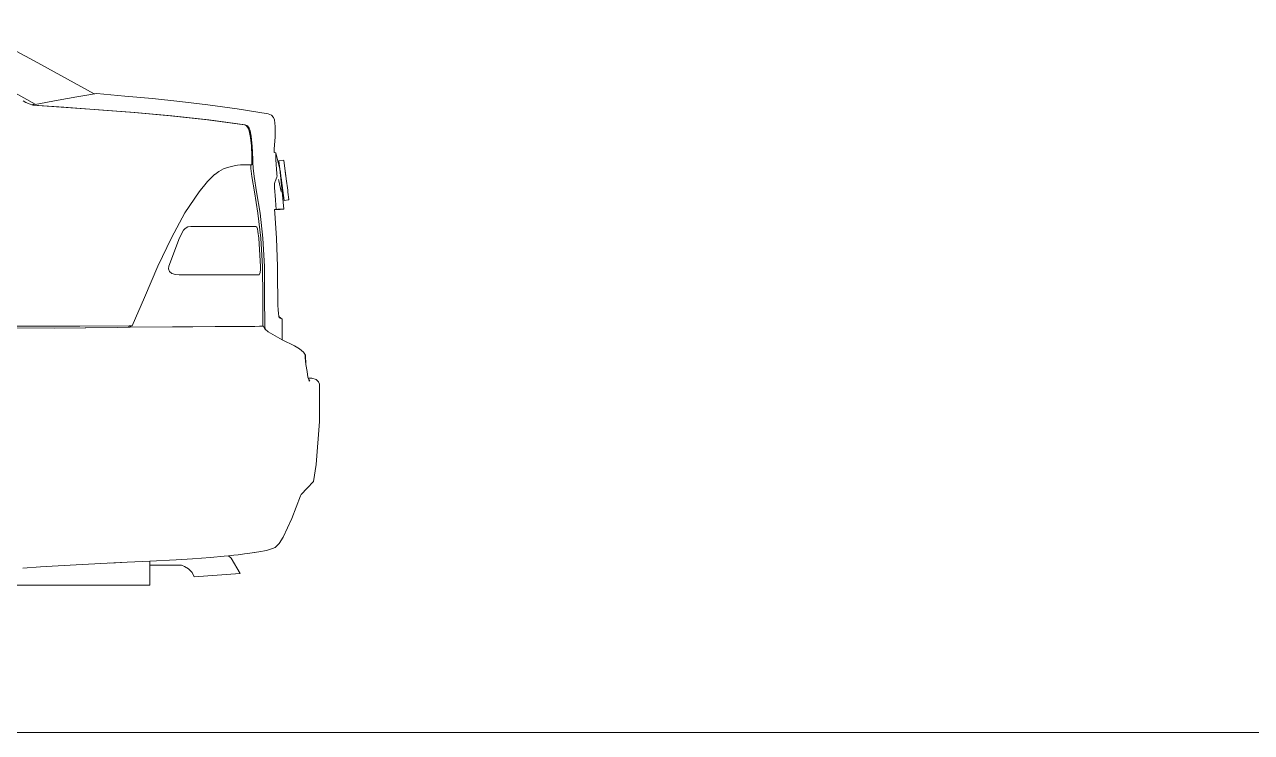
# Model space of a CAD drawing. Header units: inches. Extents: x 1944 to 3775, y -462 to 1299.
# Drawn here: x 2613 to 2698.4, y 1212.1 to 1261.4 of the extents above; entities that cross this region are included whole.
import ezdxf

# ---------------------------------------------------------------- set-up
doc = ezdxf.new("R2010")
doc.units = ezdxf.units.IN
doc.header["$MEASUREMENT"] = 0
doc.layers.add('CAR', color=173, linetype='Continuous', lineweight=13)

# ---------------------------------------------------------------- blocks, each defined once
blk = doc.blocks.new('A$C476D423A')
at = {"layer": 'CAR'}
for p, q in [((65.48, 46.756), (60.742, 49.293)), ((61.203, 46.15), (65.546, 43.748)), ((69.658, 44.466), (65.48, 46.756)), ((69.658, 44.466), (69.273, 44.404)), ((69.658, 44.466), (69.698, 44.472)), ((69.828, 44.49), (69.698, 44.472)), ((71.795, 44.315), (69.828, 44.49)), ((64.904, 43.874), (64.706, 43.979)), ((65.193, 43.738), (64.904, 43.874)), ((65.308, 43.705), (65.193, 43.738)), ((65.375, 43.717), (65.308, 43.705)), ((65.33, 43.698), (65.308, 43.705)), ((65.389, 43.709), (65.33, 43.698)), ((65.379, 43.684), (65.33, 43.698)), ((65.399, 43.721), (65.375, 43.717)), ((65.375, 43.717), (65.389, 43.709)), ((65.421, 43.671), (65.379, 43.684)), ((65.379, 43.684), (70.011, 43.361)), ((65.413, 43.713), (65.389, 43.709)), ((65.546, 43.748), (65.399, 43.721)), ((65.472, 43.724), (65.413, 43.713)), ((67.547, 43.529), (65.421, 43.671)), ((65.536, 43.718), (65.542, 43.737)), ((67.138, 44.034), (65.542, 43.737)), ((65.542, 43.737), (65.546, 43.748)), ((68.453, 44.265), (67.138, 44.034)), ((69.273, 44.404), (68.453, 44.265)), ((73.71, 44.138), (71.795, 44.315)), ((75.611, 43.943), (73.71, 44.138)), ((77.577, 43.709), (75.611, 43.943)), ((79.615, 43.424), (77.577, 43.709)), ((69.958, 43.358), (67.547, 43.529)), ((72.439, 43.165), (69.958, 43.358)), ((70.011, 43.361), (72.495, 43.169)), ((74.971, 42.934), (72.439, 43.165)), ((72.495, 43.169), (75.064, 42.937)), ((77.534, 42.654), (74.971, 42.934)), ((75.064, 42.937), (77.633, 42.655)), ((81.768, 43.07), (79.615, 43.424)), ((81.995, 42.975), (81.768, 43.07)), ((82.137, 42.819), (81.995, 42.975)), ((82.204, 42.65), (82.137, 42.819)), ((80.108, 42.31), (77.534, 42.654)), ((77.633, 42.655), (80.168, 42.31)), ((80.26, 42.231), (80.108, 42.31)), ((80.168, 42.31), (80.328, 42.23)), ((80.374, 42.086), (80.26, 42.231)), ((80.328, 42.23), (80.443, 42.078)), ((80.452, 41.897), (80.374, 42.086)), ((80.443, 42.078), (80.512, 41.902)), ((80.528, 41.43), (80.452, 41.897)), ((80.512, 41.902), (80.579, 41.517)), ((82.244, 42.204), (82.204, 42.65)), ((82.246, 41.473), (82.244, 42.204)), ((80.596, 40.841), (80.528, 41.43)), ((80.579, 41.517), (80.654, 40.818)), ((82.188, 40.61), (82.246, 41.473)), ((80.626, 40.137), (80.596, 40.841)), ((80.654, 40.818), (80.704, 39.91)), ((82.18, 40.382), (82.188, 40.61)), ((82.3, 40.371), (82.18, 40.382)), ((82.296, 40.352), (82.294, 40.281)), ((82.294, 40.281), (82.294, 40.112)), ((82.3, 40.371), (82.296, 40.352)), ((82.412, 39.902), (82.3, 40.371)), ((78.651, 39.241), (78.946, 39.345)), ((78.946, 39.345), (79.397, 39.455)), ((79.397, 39.455), (79.628, 39.504)), ((79.628, 39.504), (79.83, 39.523)), ((79.83, 39.523), (79.832, 39.523)), ((79.832, 39.523), (80.138, 39.527)), ((80.238, 39.529), (80.138, 39.527)), ((80.238, 39.529), (80.635, 39.529)), ((80.559, 39.273), (80.555, 39.529)), ((80.635, 39.529), (80.626, 40.137)), ((80.704, 39.91), (80.704, 39.698)), ((80.704, 39.698), (80.721, 39.281)), ((82.294, 40.112), (82.295, 39.868)), ((82.295, 39.868), (82.317, 39.564)), ((82.317, 39.564), (82.344, 39.194)), ((82.587, 39.229), (82.412, 39.902)), ((82.512, 39.805), (82.819, 39.845)), ((82.512, 39.805), (82.587, 39.229)), ((82.819, 39.845), (82.854, 39.818)), ((82.948, 39.108), (82.854, 39.818)), ((77.547, 38.367), (78.031, 38.84)), ((78.031, 38.84), (78.057, 38.859)), ((78.057, 38.859), (78.326, 39.056)), ((78.326, 39.056), (78.651, 39.241)), ((80.639, 38.707), (80.559, 39.273)), ((80.824, 37.64), (80.639, 38.707)), ((80.721, 39.281), (80.788, 38.71)), ((80.788, 38.71), (80.965, 37.641)), ((82.378, 38.671), (82.248, 38.359)), ((82.344, 39.194), (82.369, 38.933)), ((82.369, 38.933), (82.379, 38.827)), ((82.384, 38.762), (82.378, 38.671)), ((82.379, 38.827), (82.384, 38.762)), ((82.506, 38.402), (82.483, 38.497)), ((82.588, 39.224), (82.587, 39.229)), ((82.75, 37.661), (82.588, 39.224)), ((82.588, 39.224), (82.615, 39.024)), ((82.615, 39.022), (82.615, 39.024)), ((82.615, 39.022), (82.653, 38.729)), ((82.654, 38.724), (82.653, 38.729)), ((82.654, 38.72), (82.654, 38.724)), ((82.655, 38.718), (82.654, 38.72)), ((82.685, 38.486), (82.655, 38.718)), ((82.686, 38.483), (82.685, 38.486)), ((82.686, 38.483), (82.692, 38.434)), ((82.948, 39.108), (82.948, 39.107)), ((82.96, 39.015), (82.948, 39.107)), ((82.96, 39.015), (82.96, 39.012)), ((82.96, 39.012), (82.961, 39.008)), ((82.961, 39.008), (82.961, 39.006)), ((82.961, 39.006), (82.962, 38.996)), ((82.962, 38.996), (82.963, 38.992)), ((82.963, 38.992), (82.963, 38.99)), ((82.963, 38.99), (82.963, 38.988)), ((82.963, 38.988), (82.964, 38.986)), ((82.964, 38.986), (82.964, 38.985)), ((82.964, 38.985), (82.964, 38.982)), ((82.964, 38.982), (82.964, 38.98)), ((82.964, 38.98), (82.965, 38.978)), ((82.965, 38.978), (82.965, 38.977)), ((82.965, 38.977), (82.966, 38.965)), ((82.966, 38.965), (82.967, 38.959)), ((82.976, 38.891), (82.967, 38.959)), ((82.976, 38.891), (82.976, 38.89)), ((82.976, 38.89), (82.979, 38.867)), ((82.979, 38.867), (82.979, 38.865)), ((82.979, 38.865), (82.982, 38.847)), ((82.982, 38.847), (82.983, 38.842)), ((82.983, 38.842), (82.983, 38.838)), ((82.987, 38.809), (82.983, 38.838)), ((82.987, 38.809), (82.987, 38.807)), ((82.987, 38.807), (82.994, 38.755)), ((82.994, 38.755), (82.994, 38.753)), ((82.994, 38.753), (82.995, 38.747)), ((82.995, 38.747), (82.996, 38.744)), ((82.996, 38.744), (82.996, 38.738)), ((82.996, 38.738), (82.997, 38.732)), ((82.997, 38.732), (82.997, 38.73)), ((83.017, 38.581), (82.997, 38.73)), ((83.017, 38.581), (83.017, 38.58)), ((83.02, 38.561), (83.017, 38.58)), ((83.02, 38.561), (83.02, 38.558)), ((83.02, 38.558), (83.02, 38.557)), ((83.125, 37.759), (83.02, 38.557)), ((75.97, 36.171), (76.956, 37.651)), ((76.956, 37.651), (77.547, 38.367)), ((76.956, 37.651), (77.112, 37.832)), ((81.053, 36.15), (80.824, 37.64)), ((80.965, 37.641), (81.199, 36.153)), ((82.22, 38.314), (82.213, 38.192)), ((82.213, 38.192), (82.219, 37.957)), ((82.219, 37.957), (82.24, 37.641)), ((82.248, 38.359), (82.22, 38.314)), ((82.24, 37.641), (82.254, 37.404)), ((82.674, 37.661), (82.506, 38.402)), ((82.693, 38.431), (82.692, 38.434)), ((82.693, 38.431), (82.875, 37.042)), ((82.857, 36.429), (82.75, 37.661)), ((83.125, 37.759), (83.125, 37.757)), ((83.125, 37.757), (83.143, 37.62)), ((83.143, 37.62), (83.144, 37.619)), ((83.144, 37.619), (83.21, 37.118)), ((82.254, 37.404), (82.277, 37.056)), ((82.277, 37.056), (82.303, 36.732)), ((82.303, 36.732), (82.332, 36.409)), ((82.875, 37.042), (83.183, 37.083)), ((83.183, 37.083), (83.21, 37.118)), ((75.028, 34.44), (75.97, 36.171)), ((81.053, 36.15), (81.254, 34.416)), ((81.199, 36.153), (81.388, 34.41)), ((82.211, 36.409), (82.212, 36.407)), ((82.211, 36.409), (82.314, 36.409)), ((82.24, 36.407), (82.212, 36.406)), ((82.24, 36.407), (82.212, 36.407)), ((82.212, 36.407), (82.212, 36.406)), ((82.212, 36.406), (82.236, 36.153)), ((82.236, 36.153), (82.358, 34.41)), ((82.24, 36.407), (82.287, 36.408)), ((82.287, 36.408), (82.314, 36.409)), ((82.314, 36.409), (82.318, 36.41)), ((82.318, 36.41), (82.332, 36.409)), ((82.332, 36.409), (82.39, 36.419)), ((82.517, 36.409), (82.332, 36.409)), ((82.39, 36.419), (82.45, 36.429)), ((82.45, 36.429), (82.857, 36.429)), ((82.49, 36.418), (82.472, 36.418)), ((82.793, 36.429), (82.49, 36.418)), ((82.516, 36.418), (82.497, 36.417)), ((82.516, 36.417), (82.857, 36.429)), ((82.6, 36.421), (82.516, 36.418)), ((82.516, 36.417), (82.516, 36.418)), ((82.517, 36.409), (82.516, 36.417)), ((82.6, 36.421), (82.857, 36.429)), ((82.793, 36.429), (82.6, 36.421)), ((75.985, 35.097), (75.869, 34.974)), ((76.163, 35.2), (75.985, 35.097)), ((76.381, 35.229), (76.163, 35.2)), ((80.916, 35.229), (76.381, 35.229)), ((80.975, 35.187), (80.916, 35.229)), ((80.998, 35.139), (80.975, 35.187)), ((81.021, 35.075), (80.998, 35.139)), ((81.052, 34.889), (81.021, 35.075)), ((74.09, 32.458), (75.028, 34.44)), ((75.593, 34.444), (74.853, 32.463)), ((75.869, 34.974), (75.593, 34.444)), ((81.109, 34.419), (81.052, 34.889)), ((81.242, 32.442), (81.109, 34.419)), ((81.382, 32.439), (81.254, 34.416)), ((81.388, 34.41), (81.508, 32.441)), ((82.358, 34.41), (82.413, 32.441)), ((74.853, 32.463), (74.838, 32.281)), ((73.148, 30.293), (74.09, 32.458)), ((74.838, 32.281), (74.908, 32.106)), ((74.908, 32.106), (75.066, 31.966)), ((75.066, 31.966), (75.305, 31.88)), ((75.305, 31.88), (75.56, 31.869)), ((81.137, 31.869), (75.56, 31.869)), ((81.137, 31.869), (81.172, 31.901)), ((81.172, 31.901), (81.21, 32.03)), ((81.21, 32.03), (81.235, 32.234)), ((81.235, 32.234), (81.242, 32.442)), ((81.387, 30.284), (81.382, 32.439)), ((81.508, 32.441), (81.52, 30.363)), ((82.413, 32.441), (82.414, 31.416)), ((82.414, 31.416), (82.432, 30.37)), ((72.304, 28.323), (73.148, 30.293)), ((81.386, 28.284), (81.387, 30.284)), ((81.52, 30.363), (81.544, 28.29)), ((82.432, 30.37), (82.451, 29.763)), ((82.451, 29.763), (82.47, 29.435)), ((82.47, 29.435), (82.49, 29.179)), ((82.49, 29.179), (82.514, 28.997)), ((68.663, 28.293), (58.171, 28.289)), ((66.907, 28.153), (71.243, 28.201)), ((72.095, 28.321), (68.663, 28.293)), ((71.243, 28.201), (69.018, 28.175)), ((71.243, 28.201), (72.047, 28.21)), ((72.095, 28.321), (72.047, 28.21)), ((72.167, 28.211), (72.047, 28.21)), ((72.095, 28.321), (72.215, 28.322)), ((72.215, 28.322), (72.167, 28.211)), ((72.167, 28.211), (75.186, 28.244)), ((72.215, 28.322), (72.304, 28.323)), ((76.518, 28.252), (75.106, 28.244)), ((75.186, 28.244), (78.087, 28.258)), ((78.167, 28.258), (78.087, 28.258)), ((78.167, 28.258), (78.177, 28.258)), ((78.18, 28.258), (78.177, 28.258)), ((78.18, 28.258), (78.352, 28.261)), ((78.956, 28.261), (78.18, 28.258)), ((79.156, 28.261), (78.956, 28.261)), ((79.643, 28.263), (79.156, 28.261)), ((80.049, 28.266), (79.643, 28.263)), ((80.386, 28.269), (80.049, 28.266)), ((80.215, 28.269), (80.386, 28.269)), ((80.4, 28.269), (80.386, 28.269)), ((80.4, 28.269), (80.694, 28.273)), ((80.694, 28.273), (80.695, 28.273)), ((80.828, 28.275), (80.695, 28.273)), ((81.169, 28.28), (80.828, 28.275)), ((81.437, 28.283), (81.169, 28.28)), ((81.437, 28.283), (81.386, 28.284)), ((81.533, 28.088), (81.437, 28.283)), ((81.544, 28.29), (81.548, 28.075)), ((82.514, 28.997), (82.521, 28.966)), ((82.742, 28.789), (82.521, 28.966)), ((82.521, 28.966), (82.536, 28.902)), ((82.536, 28.902), (82.56, 28.869)), ((82.56, 28.869), (82.687, 28.808)), ((82.687, 28.808), (82.742, 28.789)), ((82.742, 28.789), (82.748, 28.29)), ((82.752, 27.34), (82.748, 28.29)), ((66.909, 28.15), (62.535, 28.169)), ((66.907, 28.153), (62.535, 28.169)), ((69.018, 28.175), (66.907, 28.153)), ((69.018, 28.175), (66.909, 28.15)), ((81.548, 28.075), (81.533, 28.088)), ((81.761, 27.888), (81.548, 28.075)), ((82.569, 27.431), (81.761, 27.888)), ((82.752, 27.34), (82.569, 27.431)), ((82.752, 27.34), (83.589, 26.922)), ((83.959, 26.704), (83.589, 26.922)), ((84.23, 26.49), (83.959, 26.704)), ((84.359, 26.282), (84.23, 26.49)), ((84.335, 26.282), (84.352, 26.106)), ((84.352, 26.106), (84.359, 26.282)), ((84.352, 26.106), (84.399, 25.625)), ((84.399, 25.625), (84.359, 26.282)), ((84.399, 25.625), (84.471, 25.124)), ((84.471, 25.124), (84.537, 24.735)), ((84.537, 24.735), (84.556, 24.674)), ((84.715, 24.665), (84.556, 24.674)), ((84.556, 24.674), (84.59, 24.569)), ((84.669, 24.471), (84.59, 24.569)), ((84.59, 24.569), (84.626, 24.455)), ((84.811, 24.662), (84.715, 24.665)), ((85.099, 24.567), (84.811, 24.662)), ((85.267, 24.422), (85.099, 24.567)), ((85.338, 24.244), (85.267, 24.422)), ((85.338, 24.244), (85.344, 21.649)), ((85.111, 18.658), (85.344, 21.649)), ((85.111, 18.658), (84.926, 17.484)), ((84.477, 17.016), (84.926, 17.484)), ((83.422, 14.906), (84.015, 16.486)), ((84.015, 16.486), (84.053, 16.569)), ((84.053, 16.569), (84.477, 17.016)), ((82.819, 13.607), (83.422, 14.906)), ((81.647, 12.681), (82.072, 12.815)), ((82.072, 12.815), (82.252, 12.886)), ((82.252, 12.886), (82.529, 13.157)), ((82.529, 13.157), (82.819, 13.607)), ((73.523, 11.929), (75.368, 12.02)), ((75.368, 12.02), (76.509, 12.092)), ((76.509, 12.092), (77.753, 12.187)), ((77.753, 12.187), (78.692, 12.269)), ((78.692, 12.269), (78.997, 12.299)), ((79.052, 12.305), (78.997, 12.299)), ((78.997, 12.299), (79.199, 12.138)), ((79.052, 12.305), (79.381, 12.341)), ((79.199, 12.138), (79.821, 11.069)), ((79.381, 12.341), (79.684, 12.375)), ((79.684, 12.375), (80.129, 12.431)), ((80.129, 12.431), (80.502, 12.486)), ((80.502, 12.486), (81.118, 12.571)), ((80.502, 12.486), (80.819, 12.533)), ((80.502, 12.486), (80.791, 12.53)), ((80.791, 12.53), (80.819, 12.533)), ((80.819, 12.533), (81.118, 12.571)), ((81.118, 12.571), (81.647, 12.681)), ((64.694, 11.444), (65.91, 11.523)), ((65.91, 11.523), (67.149, 11.597)), ((67.149, 11.597), (68.411, 11.668)), ((68.411, 11.668), (70.552, 11.781)), ((70.552, 11.781), (71.949, 11.852)), ((70.747, 11.794), (71.949, 11.852)), ((71.949, 11.852), (73.523, 11.929)), ((73.523, 10.249), (73.523, 11.929)), ((75.723, 11.649), (73.523, 11.649)), ((75.94, 11.568), (75.723, 11.649)), ((76.216, 11.387), (75.94, 11.568)), ((76.469, 11.132), (76.216, 11.387)), ((76.625, 10.84), (76.469, 11.132)), ((79.821, 11.069), (76.625, 10.84)), ((62.424, 10.249), (73.523, 10.249))]:
    blk.add_line(p, q, dxfattribs=at)

msp = doc.modelspace()

# ---------------------------------------------------------------- linework, layer by layer
at = {"layer": 'CAR'}
msp.add_line((2001.69, 1212.071), (3554.696, 1212.071), dxfattribs=at)

# ---------------------------------------------------------------- block references
msp.add_blockref('A$C476D423A', (2548.174, 1212.071), dxfattribs=at)

doc.saveas('drawing.dxf')
